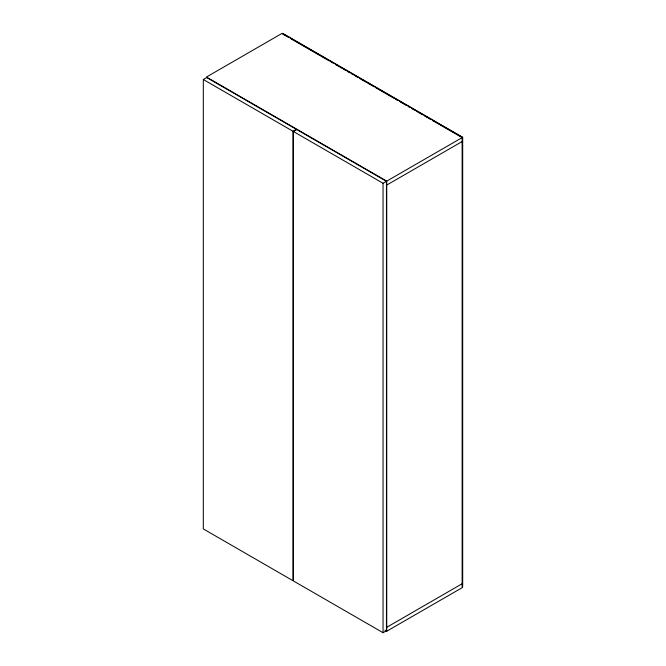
<?xml version="1.0" encoding="UTF-8"?>
<svg xmlns="http://www.w3.org/2000/svg" width="666" height="666" viewBox="0 0 666 666"><rect width="100%" height="100%" fill="white"/><g stroke="black" fill="none" stroke-linecap="round" stroke-linejoin="round"><path stroke-width="1" d="M203.313 79.504L206.718 77.531L296.303 129.254L292.898 131.219L203.313 79.504L203.313 528.929L292.898 580.652L292.898 131.219M293.465 131.552L296.87 129.579L386.455 181.302L386.455 630.735L383.05 632.7L293.465 580.977L293.465 131.552L383.05 183.275L386.455 181.302M384.948 630.186L386.738 631.226L462.504 587.487L462.504 137.396L282.193 33.3L206.435 77.04L386.738 181.135L462.687 137.288L462.687 586.496L462.121 586.829L462.121 137.621L432.5 120.513M386.738 185.073L462.504 141.334M386.738 627.289L462.504 583.549M462.687 137.288L283.142 33.625L282.575 33.958L288.861 37.587M290.651 38.62L329.254 60.906M331.052 61.946L332.85 62.979M335.539 64.535L341.825 68.165M343.623 69.197L345.413 70.238M347.211 71.279L349.9 72.827M351.698 73.868L353.496 74.9M355.294 75.941L357.983 77.497M359.782 78.53L366.067 82.159M367.857 83.192L374.142 86.821M375.94 87.862L393.897 98.227M395.687 99.267L397.485 100.3M400.174 101.856L406.46 105.486M408.258 106.518L410.056 107.559M411.846 108.591L414.543 110.148M416.333 111.18L422.619 114.81M424.417 115.851L430.702 119.48M386.738 181.135L386.738 631.226M383.05 183.275L383.05 632.7"/></g></svg>
